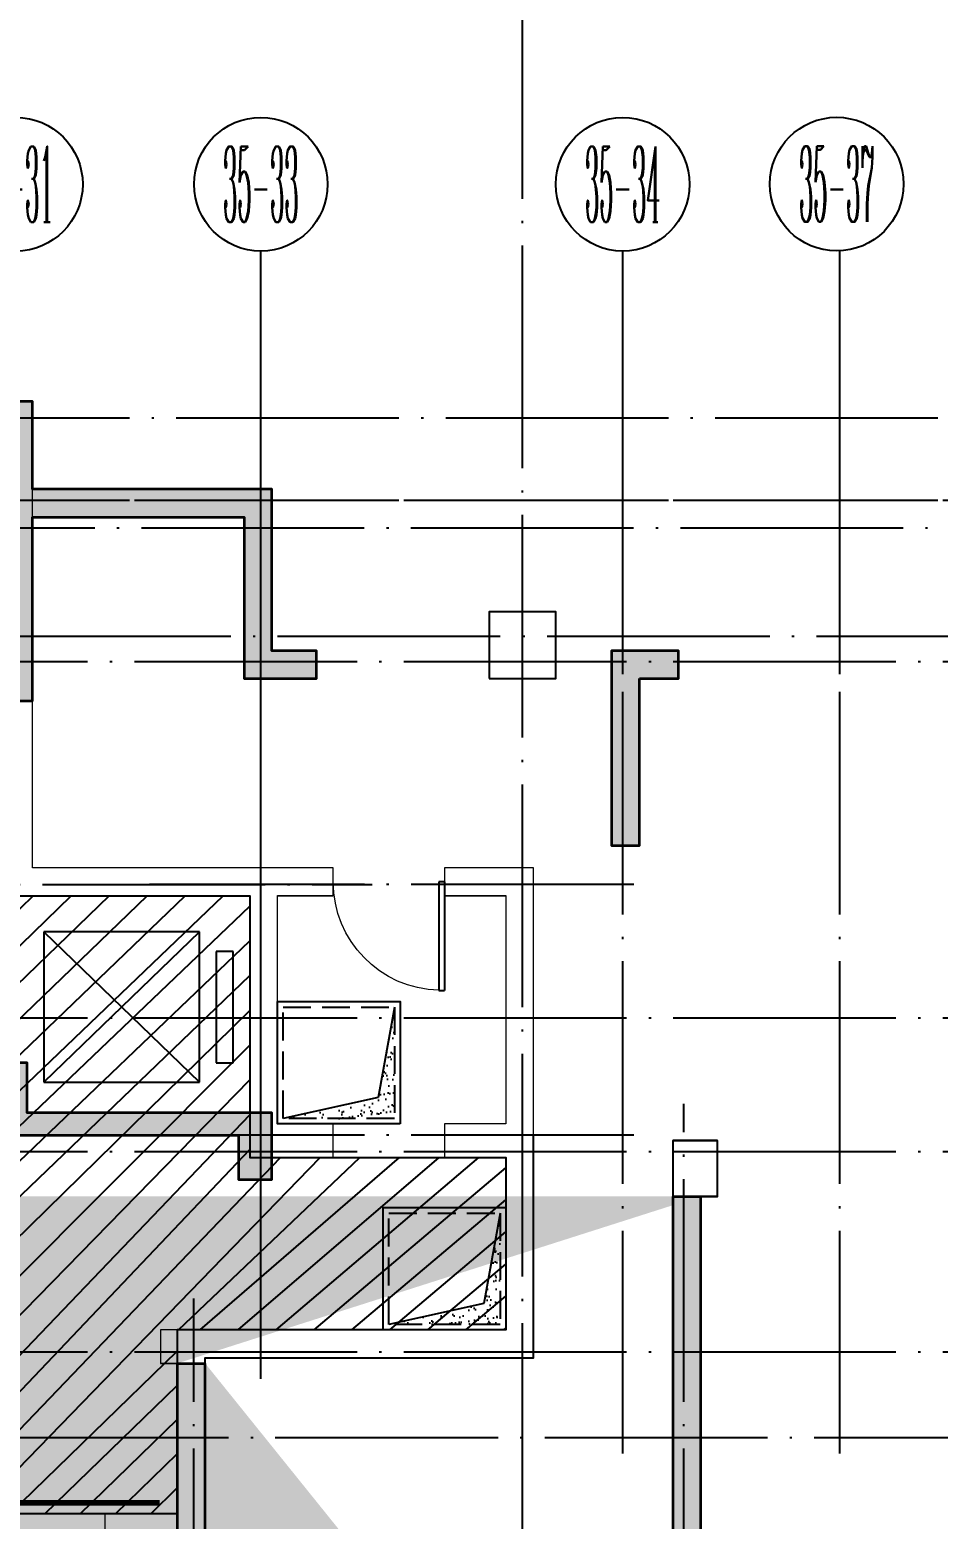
# Model space of a CAD drawing. Extents: x 115549 to 768939, y -502199 to 402497.
# Drawn here: x 327658 to 335817, y -369151 to -355775 of the extents above; entities that cross this region are included whole.
import ezdxf
from ezdxf.enums import TextEntityAlignment as Align

# ---------------------------------------------------------------- set-up
doc = ezdxf.new("R2010")
doc.units = 0
doc.header["$LTSCALE"] = 1000
doc.header["$MEASUREMENT"] = 0
doc.linetypes.add('DASH', pattern=[0.35, 0.25, -0.1])
doc.linetypes.add('DOTE', pattern=[2.4200000000000004, 2, -0.2, 0.02, -0.2])
for name, color, linetype in [('AXIS', 3, 'Continuous'), ('AXIS_TEXT', 7, 'Continuous'), ('COLUMN', 9, 'Continuous'), ('DOOR_FIRE', 144, 'Continuous'), ('DOTE', 16, 'DOTE'), ('STAIR', 50, 'Continuous'), ('人防集水坑', 6, 'Continuous')]:
    doc.layers.add(name, color=color, linetype=linetype)
for name, color, linetype, lineweight in [('renWALL', 8, 'Continuous', 9), ('主楼剪力墙', 212, 'Continuous', 5), ('砼墙', 3, 'Continuous', 35)]:
    doc.layers.add(name, color=color, linetype=linetype, lineweight=lineweight)
doc.styles.add('_TCH_AXIS', font='COMPLEX', dxfattribs={"bigfont": 'GBCBIG'})
doc.styles.add('COMPLEX', font='COMPLEX')

# ---------------------------------------------------------------- blocks, each defined once
blk = doc.blocks.new('qiangzh3333')
at = {"layer": 'COLUMN', "color": 8}
for points in [[(503136401.0310345, 3697142916.18678), (503137001.0310345, 3697142916.18678), (503137001.0310345, 3697143516.18678), (503136401.0310345, 3697143516.18678)], [(503138051.0310345, 3697138266.18678), (503138451.0310345, 3697138266.18678), (503138451.0310345, 3697138766.18678), (503138051.0310345, 3697138766.18678)]]:
    blk.add_lwpolyline(points, close=True, dxfattribs=at)
blk.add_lwpolyline([(503134901.045683, 3697132916.179456), (503133851.0310346, 3697132916.179456), (503133851.0310346, 3697135316.179456), (503133851.0310345, 3697136766.18678), (503133851.0310345, 3697136816.179456), (503136801.0389404, 3697136816.179456), (503136801.0353444, 3697138816.179147)], dxfattribs=at)
at = {"layer": 'renWALL', "color": 8}
for points in [[(503132251.0349793, 3697140966.178967), (503132251.0349793, 3697140966.178967), (503132051.0349793, 3697140966.178967), (503132051.0349793, 3697140966.178967), (503134251.0349793, 3697140966.178967), (503134251.0349793, 3697138616.178967), (503135001.0353444, 3697138616.178967), (503135001.0353444, 3697138916.178967), (503134501.0349793, 3697138916.178967), (503134501.0349793, 3697140966.178967), (503135001.0353444, 3697140966.178967), (503135001.0353444, 3697141216.178967), (503134351.0349793, 3697141216.178967), (503132301.0349793, 3697141216.178967), (503132301.0349793, 3697145406.178967), (503129351.0349793, 3697145406.178967), (503128751.038847, 3697145406.178967)], [(503136801.0353444, 3697138816.178967), (503136801.0353444, 3697141216.178967), (503136001.0353444, 3697141216.178967), (503136001.0353444, 3697140966.178967), (503136551.0353444, 3697140966.178967), (503136551.0353444, 3697138916.178967), (503136001.0353444, 3697138916.178967), (503136001.0353444, 3697138616.178967), (503136551.035704, 3697138616.178967), (503136551.0384909, 3697137066.179456), (503133851.0310345, 3697137066.179456)], [(503133851.0310345, 3697137066.18678), (503133451.0310345, 3697137066.18678), (503133451.0310345, 3697136766.18678), (503133601.0310346, 3697136766.18678), (503133601.0310346, 3697135416.179456), (503132951.0357096, 3697135416.179456), (503132951.0357096, 3697135116.179456), (503133601.0310346, 3697135116.179456), (503133601.0310346, 3697132666.179456), (503134901.045683, 3697132666.179456)]]:
    blk.add_lwpolyline(points, dxfattribs=at)
blk = doc.blocks.new('zhuloujlqtiangchong')
at = {"layer": '主楼剪力墙'}
h = blk.add_hatch(color=253, dxfattribs=at)
h.dxf.hatch_style = 1
h.paths.add_polyline_path([(724222.2208015919, 614270.9931564331), (724222.2208015919, 614420.9931564331), (726322.2208015919, 614420.9931564331), (726322.2208015919, 615070.9931564331), (726122.2208015919, 615070.9931564331), (726122.2208015919, 614620.9931564331), (723922.2208015919, 614620.9931564331), (723922.2208015919, 614270.9931564331), (723922.2208015919, 614020.9931564331), (724222.2208015919, 614020.9931564331)], flags=17)
h.paths.add_polyline_path([(731322.2208015919, 614270.9931564331), (731322.2208015919, 614620.9931564331), (729822.2208015919, 614620.9931564331), (729122.2208015919, 614620.9931564331), (729122.2208015919, 614920.9931564331), (728922.2208015919, 614920.9931564331), (728922.2208015919, 614420.9931564331), (729822.2208015919, 614420.9931564331), (731022.2208015919, 614420.9931564331), (731022.2208015919, 614270.9931564331), (731022.2208015919, 614020.9931564331), (731322.2208015919, 614020.9931564331)], flags=17)
h.paths.add_polyline_path([(739622.2208015919, 614170.9931564331), (739622.2208015919, 612620.9931564331), (738622.2208015919, 612620.9931564331), (738622.2208015919, 612370.9931564331), (739722.2208015919, 612370.9931564331), (740822.2208015919, 612370.9931564331), (740822.2208015919, 612620.9931564331), (739822.2208015919, 612620.9931564331), (739822.2208015919, 614170.9931564331), (740022.2208015919, 614170.9931564331), (740022.2208015919, 614370.9931564331), (739722.2208015919, 614370.9931564331), (739422.2208015919, 614370.9931564331), (739422.2208015919, 614170.9931564331)], flags=17)
h.paths.add_polyline_path([(738722.2208015919, 608270.9931564331), (738722.2208015919, 610020.9931564331), (738522.2208015919, 610020.9931564331), (738522.2208015919, 608520.9931564331), (738122.2208015919, 608520.9931564331), (738122.2208015919, 608270.9931564331)], flags=17)
h.paths.add_polyline_path([(720872.2208015919, 618770.9931564331), (720272.2208015919, 618770.9931564331), (720272.2208015919, 618520.9931564331), (720622.2208015919, 618520.9931564331), (720622.2208015919, 617020.9931564331), (720872.2208015919, 617020.9931564331)])
h.paths.add_polyline_path([(749622.2208015919, 614420.9931564331), (750522.2129890919, 614420.9931564331), (750522.2129890919, 614920.9931564331), (750322.2129890919, 614920.9931564331), (750322.2129890919, 614620.9931564331), (749622.2208015919, 614620.9931564331), (748122.2208015919, 614620.9931564331), (748122.2208015919, 614270.9931564331), (748122.2208015919, 614020.9931564331), (748422.2208015919, 614020.9931564331), (748422.2208015919, 614270.9931564331), (748422.2208015919, 614420.9931564331)], flags=17)
h.paths.add_polyline_path([(745072.2208015919, 618520.9931564331), (745622.2208015919, 618520.9931564331), (745622.2208015919, 618770.9931564331), (744972.2208015919, 618770.9931564331), (744472.2208015919, 618770.9931564331), (744472.2208015919, 618520.9931564331), (744822.2208015919, 618520.9931564331), (744822.2208015919, 617020.9931564331), (745072.2208015919, 617020.9931564331)])
h.paths.add_polyline_path([(740722.2208015919, 608270.9931564331), (741322.2208015919, 608270.9931564331), (741322.2208015919, 608520.9931564331), (740922.2208015919, 608520.9931564331), (740922.2208015919, 610020.9931564331), (740722.2208015919, 610020.9931564331)], flags=17)
h.paths.add_polyline_path([(752422.2129890919, 612470.9931564331), (752422.2129890919, 612670.9931564331), (751822.2129890919, 612670.9931564331), (751222.2129890919, 612670.9931564331), (751222.2129890919, 612470.9931564331), (751697.2129890919, 612470.9931564331), (751697.2129890919, 610820.9931564331), (751697.2129890919, 608270.9931564331), (751947.2129890919, 608270.9931564331), (751947.2129890919, 610820.9931564331), (751947.2129890919, 612470.9931564331)], flags=17)
h.paths.add_polyline_path([(755522.2129890919, 614270.9931564331), (755522.2129890919, 614620.9931564331), (753322.2129890919, 614620.9931564331), (753322.2129890919, 615070.9931564331), (753122.2129890919, 615070.9931564331), (753122.2129890919, 614420.9931564331), (755222.2129890919, 614420.9931564331), (755222.2129890919, 614270.9931564331), (755222.2129890919, 614020.9931564331), (755522.2129890919, 614020.9931564331)], flags=17)
h.paths.add_polyline_path([(758822.2129890919, 618520.9931564331), (759172.2129890919, 618520.9931564331), (759172.2129890919, 618770.9931564331), (758572.2129890919, 618770.9931564331), (758572.2129890919, 617020.9931564331), (758822.2129890919, 617020.9931564331)])
h.paths.add_polyline_path([(741072.2208015919, 618520.9931564331), (741072.2208015919, 618770.9931564331), (740622.2208015919, 618770.9931564331), (739722.2208015919, 618770.9931564331), (738822.2208015919, 618770.9931564331), (738822.2208015919, 618520.9931564331), (739597.2208015919, 618520.9931564331), (739597.2208015919, 616870.9931564331), (739847.2208015919, 616870.9931564331), (739847.2208015919, 618520.9931564331), (740622.2208015919, 618520.9931564331)])
h.paths.add_polyline_path([(748722.2208015919, 612370.9931564331), (748972.2208015919, 612370.9931564331), (748972.2208015919, 608270.9931564331), (748322.2208015919, 608270.9931564331), (748322.2208015919, 608520.9931564331), (748722.2208015919, 608520.9931564331)], flags=17)
h.paths.add_polyline_path([(724172.2208015919, 618520.9931564331), (724172.2208015919, 619971.0041861534), (726072.2208015919, 619970.9867229462), (726072.2208015919, 618320.9931564331), (726322.2208015919, 618320.9931564331), (726322.2208015919, 620120.9853439331), (726322.2208015919, 620760.9853439331), (728922.2208015919, 620760.9853439331), (728922.2208015919, 620120.9853439331), (728922.2208015919, 618320.9931564331), (729172.2208015919, 618320.9931564331), (729172.2208015919, 619970.9867229462), (729872.2214835882, 619970.9931564331), (731072.2208015919, 619970.9931564331), (731072.2208015919, 619870.9931564331), (731072.2208015919, 618520.9931564331), (731722.2208015919, 618520.9931564331), (734372.2208015919, 618520.9931564331), (734372.2208015919, 617020.9931564331), (734622.2208015919, 617020.9931564331), (734622.2208015919, 618520.9931564331), (734972.2208015919, 618520.9931564331), (734972.2208015919, 618770.9931564331), (731722.2208015919, 618770.9931564331), (731322.2208015919, 618770.9931564331), (731322.2208015919, 619870.9931564331), (731322.2208015919, 620220.9931564331), (729872.2203384042, 620220.9931564331), (729172.2208015919, 620220.9867229462), (729172.2208015919, 621010.9853439331), (726072.2208015919, 621010.9853439331), (726072.2208015919, 620220.9867229462), (723922.2208015919, 620221.0064840317), (723922.2208015919, 619870.9931564331), (723922.2208015919, 618770.9931564331), (723522.2208015919, 618770.9931564331), (723522.2208015919, 618520.9931564331)])
h.paths.add_polyline_path([(748372.2208015919, 618520.9931564331), (748372.2208015919, 619870.9931564331), (748372.2208015919, 619970.9931564331), (750272.2129890919, 619970.9931564331), (750272.2129890919, 618320.9931564331), (750522.2129890919, 618320.9931564331), (750522.2129890919, 620120.9931564331), (750522.2129890919, 620760.9931564331), (753122.2129890919, 620760.9931564331), (753122.2129890919, 620120.9931564331), (753122.2129890919, 618320.9931564331), (753372.2129890919, 618320.9931564331), (753372.2129890919, 619970.9931564331), (754072.2129890919, 619970.9931564331), (755272.2129890919, 619970.9931564331), (755272.2129890919, 619870.9931564331), (755272.2129890919, 618520.9931564331), (755922.2129890919, 618520.9931564331), (755922.2129890919, 618770.9931564331), (755522.2129890919, 618770.9931564331), (755522.2129890919, 619870.9931564331), (755522.2129890919, 620220.9931564331), (754072.2129890919, 620220.9931564331), (753372.2129890919, 620220.9931564331), (753372.2129890919, 621010.9931564331), (750272.2129890919, 621010.9931564331), (750272.2129890919, 620220.9931564331), (748122.2208015919, 620220.9931564331), (748122.2208015919, 619870.9931564331), (748122.2208015919, 618770.9931564331), (747722.2208015919, 618770.9931564331), (747722.2208015919, 618520.9931564331)])
h.paths.add_polyline_path([(766772.2129890919, 615300.9853439331), (766772.2129890919, 618770.9931564331), (763922.2129890919, 618770.9931564331), (763022.2129890919, 618770.9931564331), (763022.2129890919, 618520.9931564331), (763772.2129890919, 618520.9931564331), (763772.2129890919, 616870.9931564331), (763772.2129890919, 614270.9931564331), (763772.2129890919, 613570.9931564331), (763772.2129890919, 612970.9931564331), (763772.2129890919, 612620.9931564331), (762672.2129890919, 612620.9931564331), (762672.2129890919, 612570.9931564331), (762272.2129890919, 612570.9931564331), (762272.2129890919, 612370.9931564331), (762672.2129890919, 612370.9931564331), (762672.2129890919, 612170.9931564331), (762672.2129890919, 610020.9931564331), (762672.2129890919, 608520.9931564331), (762322.2129890919, 608520.9931564331), (762322.2129890919, 608270.9931564331), (762922.2129890919, 608270.9931564331), (762922.2129890919, 610020.9931564331), (762922.2129890919, 612170.9931564331), (762922.2129890919, 612370.9931564331), (764022.2129890919, 612370.9931564331), (764022.2129890919, 612970.9931564331), (764022.2129890919, 613470.9931564331), (764622.2286140919, 613470.9931564331), (764622.2286140919, 613720.9931564331), (764022.2129890919, 613720.9931564331), (764022.2129890919, 614270.9931564331), (764022.2129890919, 616870.9931564331), (764022.2129890919, 618520.9931564331), (765872.2286140919, 618520.9931564331), (766522.2129890919, 618520.9931564331), (766522.2129890919, 615300.9853439331), (766522.2129890919, 613720.9931564331), (765872.2286140919, 613720.9931564331), (765822.2286140919, 613720.9931564331), (765822.2286140919, 613470.9931564331), (765872.2286140919, 613470.9931564331), (766772.2129890919, 613470.9931564331)])
edge = h.paths.add_edge_path()
edge.add_line((758022.2129890919, 608270.9931564331), (758022.2129890919, 608520.9931564331))
edge.add_line((715422.2208015919, 618170.9931564331), (715422.2208015919, 616870.9931564331))
edge.add_line((715422.2208015919, 616870.9931564331), (715422.2208015919, 614270.9931564331))
edge.add_line((715422.2208015919, 614270.9931564331), (715422.2208015919, 613871.0209380689))
edge.add_line((715422.2208015919, 613871.0209383965), (714822.2485022082, 613871.1875973685))
edge.add_line((714822.2485021949, 613871.1875972748), (714822.179057753, 613621.1876069199))
edge.add_line((714822.1790577173, 613621.1876068115), (715422.220801543, 613621.0209285493))
edge.add_line((715422.2208015919, 613621.0209283829), (715422.2208015919, 612370.9931563921))
edge.add_line((715422.2208015919, 612370.9931564331), (716522.2208015919, 612370.9931564331))
edge.add_line((716522.2208015919, 612370.9931564331), (716522.2208015919, 612170.9931564331))
edge.add_line((716522.2208015919, 612170.9931564331), (716522.2208015919, 610020.9931564331))
edge.add_line((716522.2208015919, 610020.9931564331), (716522.2208015919, 608270.9931564331))
edge.add_line((716522.2208015919, 608270.9931564331), (717122.2208015919, 608270.9931564331))
edge.add_line((717122.2208015919, 608270.9931564331), (717122.2208015919, 608520.9931564331))
edge.add_line((717122.2208015919, 608520.9931564331), (716772.2208015919, 608520.9931564331))
edge.add_line((716772.2208015919, 608520.9931564331), (716772.2208015919, 610020.9931564331))
edge.add_line((716772.2208015919, 610020.9931564331), (716772.2208015919, 612170.9931564331))
edge.add_line((716772.2208015919, 612170.9931564331), (716772.2208015919, 612370.9931564331))
edge.add_line((716772.2208015919, 612370.9931564331), (717172.2208015919, 612370.9931564331))
edge.add_line((717172.2208015919, 612370.9931564331), (717172.2208015919, 612570.9931564331))
edge.add_line((717172.2208015919, 612570.9931564331), (716772.2208015919, 612570.9931564331))
edge.add_line((716772.2208015919, 612570.9931564331), (716772.2208015919, 612620.9931564331))
edge.add_line((716772.2208015919, 612620.9931564331), (715672.2208015919, 612620.9931564331))
edge.add_line((715672.2208015919, 612620.9931564331), (715672.2208015919, 613770.9931564331))
edge.add_line((715672.2208015919, 613770.9931564331), (715672.2208015919, 614270.9931564331))
edge.add_line((715672.2208015919, 614270.9931564331), (715672.2208015919, 616870.9931564331))
edge.add_line((715672.2208015919, 616870.9931564331), (715672.2208015919, 618170.9931564331))
edge.add_line((720072.2208015919, 613870.9931564331), (720072.2208015919, 612470.9931564331))
edge.add_line((720072.2208015919, 612470.9931564331), (720072.2208015919, 610020.9931564331))
edge.add_line((720072.2208015919, 610020.9931564331), (720072.2208015919, 608520.9931564331))
edge.add_line((720072.2208015919, 608520.9931564331), (719722.2208015919, 608520.9931564331))
edge.add_line((719722.2208015919, 608520.9931564331), (719722.2208015919, 608270.9931564331))
edge.add_line((719722.2208015919, 608270.9931564331), (720222.2208015919, 608270.9931564331))
edge.add_line((720222.2208015919, 608270.9931564331), (720522.2208015919, 608270.9931564331))
edge.add_line((720522.2208015919, 608270.9931564331), (720522.2208015919, 607470.9931564331))
edge.add_line((720522.2208015919, 607470.9931564331), (720722.2208015919, 607470.9931564331))
edge.add_line((720722.2208015919, 607470.9931564331), (720722.2208015919, 608520.9931564331))
edge.add_line((720722.2208015919, 608520.9931564331), (720322.2208015919, 608520.9931564331))
edge.add_line((720322.2208015919, 608520.9931564331), (720322.2208015919, 610020.9931564331))
edge.add_line((720322.2208015919, 610020.9931564331), (720322.2208015919, 612470.9931564331))
edge.add_line((720322.2208015919, 612470.9931564331), (720322.2208015919, 613870.9931564331))
edge.add_line((730472.2208015919, 612370.9931564331), (730472.2208015919, 608270.9931564331))
edge.add_line((730472.2208015919, 608270.9931564331), (731122.2208015919, 608270.9931564331))
edge.add_line((731122.2208015919, 608270.9931564331), (731122.2208015919, 608520.9931564331))
edge.add_line((731122.2208015919, 608520.9931564331), (730722.2208015919, 608520.9931564331))
edge.add_line((730722.2208015919, 608520.9931564331), (730722.2208015919, 612370.9931564331))
edge.add_line((724522.2208015919, 612370.9931564331), (724522.2208015919, 608520.9931564331))
edge.add_line((724522.2208015919, 608520.9931564331), (724122.2208015919, 608520.9931564331))
edge.add_line((724122.2208015919, 608520.9931564331), (724122.2208015919, 608270.9931564331))
edge.add_line((724122.2208015919, 608270.9931564331), (724772.2208015919, 608270.9931564331))
edge.add_line((724772.2208015919, 608270.9931564331), (724772.2208015919, 612370.9931564331))
edge.add_line((744272.2208015919, 613870.9931564331), (744272.2208015919, 612470.9931564331))
edge.add_line((744272.2208015919, 612470.9931564331), (744272.2208015919, 610020.9931564331))
edge.add_line((744272.2208015919, 610020.9931564331), (744272.2208015919, 608520.9931564331))
edge.add_line((744272.2208015919, 608520.9931564331), (743922.2208015919, 608520.9931564331))
edge.add_line((743922.2208015919, 608520.9931564331), (743922.2208015919, 608270.9931564331))
edge.add_line((743922.2208015919, 608270.9931564331), (744422.2208015919, 608270.9931564331))
edge.add_line((744422.2208015919, 608270.9931564331), (744722.2208015919, 608270.9931564331))
edge.add_line((744722.2208015919, 608270.9931564331), (744722.2208015919, 607470.9931564331))
edge.add_line((744722.2208015919, 607470.9931564331), (744922.2208015919, 607470.9931564331))
edge.add_line((744922.2208015919, 607470.9931564331), (744922.2208015919, 608520.9931564331))
edge.add_line((744922.2208015919, 608520.9931564331), (744522.2208015919, 608520.9931564331))
edge.add_line((744522.2208015919, 608520.9931564331), (744522.2208015919, 610020.9931564331))
edge.add_line((744522.2208015919, 610020.9931564331), (744522.2208015919, 612470.9931564331))
edge.add_line((744522.2208015919, 612470.9931564331), (744522.2208015919, 613870.9931564331))
edge.add_line((759122.2129890919, 613870.9931564331), (759122.2129890919, 612470.9931564331))
edge.add_line((759122.2129890919, 612470.9931564331), (759122.2129890919, 610020.9931564331))
edge.add_line((759122.2129890919, 610020.9931564331), (759122.2129890919, 608520.9931564331))
edge.add_line((759122.2129890919, 608520.9931564331), (758822.2129890919, 608520.9931564331))
edge.add_line((758822.2129890919, 608520.9931564331), (758022.2129890919, 608520.9931564331))
edge.add_line((758022.2129890919, 608270.9931564331), (758722.2129890919, 608270.9931564331))
edge.add_line((758722.2129890919, 608270.9931564331), (758722.2129890919, 607470.9931564331))
edge.add_line((758722.2129890919, 607470.9931564331), (758922.2129890919, 607470.9931564331))
edge.add_line((758922.2129890919, 607470.9931564331), (758922.2129890919, 608270.9931564331))
edge.add_line((758922.2129890919, 608270.9931564331), (759222.2129890919, 608270.9931564331))
edge.add_line((759222.2129890919, 608270.9931564331), (759722.2129890919, 608270.9931564331))
edge.add_line((759722.2129890919, 608270.9931564331), (759722.2129890919, 608520.9931564331))
edge.add_line((759722.2129890919, 608520.9931564331), (759372.2129890919, 608520.9931564331))
edge.add_line((759372.2129890919, 608520.9931564331), (759372.2129890919, 610020.9931564331))
edge.add_line((759372.2129890919, 610020.9931564331), (759372.2129890919, 612470.9931564331))
edge.add_line((759372.2129890919, 612470.9931564331), (759372.2129890919, 613870.9931564331))
edge.add_line((754672.2129890919, 612370.9931564331), (754672.2129890919, 608270.9931564331))
edge.add_line((754672.2129890919, 608270.9931564331), (755322.2129890919, 608270.9931564331))
edge.add_line((755322.2129890919, 608270.9931564331), (755322.2129890919, 608520.9931564331))
edge.add_line((755322.2129890919, 608520.9931564331), (754922.2129890919, 608520.9931564331))
edge.add_line((754922.2129890919, 608520.9931564331), (754922.2129890919, 612370.9931564331))
h.paths.add_polyline_path([(734922.2208015919, 611170.985833168), (735172.2208015919, 611170.9858326912), (735172.2208015919, 613870.9931564331), (734922.2208015919, 613870.9931564331)])
h.paths.add_polyline_path([(735172.2208015919, 609970.9858326912), (734922.2208015919, 609970.9858326912), (734922.2208015919, 608520.9931564331), (733722.2208015919, 608520.9931564331), (733722.2208015919, 608270.9931564331), (734522.2208015919, 608270.9931564331), (734522.2208015919, 607470.9931564331), (734722.2208015919, 607470.9931564331), (734722.2208015919, 608270.9931564331), (735522.2208015919, 608270.9931564331), (735522.2208015919, 608520.9931564331), (735172.2208015919, 608520.9931564331)])
h.paths.add_polyline_path([(727497.2208015919, 610445.9858322144), (727747.2208016515, 610445.9858322144), (727747.2208015919, 612470.9931564331), (728222.2208015919, 612470.9931564331), (728222.2208015919, 612670.9931564331), (727022.2208015919, 612670.9931564331), (727022.2208015919, 612470.9931564331), (727497.2208015919, 612470.9931564331)])
h.paths.add_polyline_path([(727747.2208015919, 609245.985833168), (727497.2208015919, 609245.9858326912), (727497.2208015919, 608270.9931564331), (727747.2208015919, 608270.9931564331)])
h = blk.add_hatch(color=253, dxfattribs=at)
h.dxf.hatch_style = 1
h.paths.add_polyline_path([(754672.2129890919, 612370.9931564331), (754922.2129890919, 612370.9931564331), (754922.2129890919, 608520.9931564331), (755322.2129890919, 608520.9931564331), (755322.2129890919, 608270.9931564331), (754672.2129890919, 608270.9931564331)])
h.paths.add_polyline_path([(759122.2129890323, 611170.9858322144), (759372.2129889727, 611170.9858322144), (759372.2129890919, 613870.9931564331), (759122.2129890919, 613870.9931564331)])
h.paths.add_polyline_path([(759372.2129890919, 609970.9858326912), (759122.2129890919, 609970.9858326912), (759122.2129890919, 608520.9931564331), (758022.2129890919, 608520.9931564331), (758022.2129890919, 608270.9931564331), (758722.2129890919, 608270.9931564331), (758722.2129890919, 607470.9931564331), (758922.2129890919, 607470.9931564331), (758922.2129890919, 608270.9931564331), (759722.2129890919, 608270.9931564331), (759722.2129890919, 608520.9931564331), (759372.2129890919, 608520.9931564331)])
blk = doc.blocks.new('asdfqwer')
at = {"ltscale": 10}
h = blk.add_hatch(dxfattribs=at)
h.set_pattern_fill('AR-SAND', color=6, scale=50, style=0)
h.set_pattern_definition([(37.50000000000001, (0, 0), (-4.000078239960125, 122.3533093323356), [0, -96.52, 0, -107.95, 0, -103.1875]), (7.499999999999999, (0, 0), (112.3808207845006, 179.2062751420885), [0, -52.07000000000001, 0, -86.995, 0, -33.3375]), (327.5, (-78.105, 0), (197.7480925603645, 0.3592961696364028), [0, -31.75, 0, -114.3, 0, -149.225]), (317.5, (-78.105, 0), (190.8891131180743, 55.73233081430404), [0, -15.875, 0, -74.92999999999999, 0, -85.725])])
h.paths.add_polyline_path([(477311.1162526845, 229083.757494817), (476311.1162526844, 229083.757494817), (476311.1162526844, 228083.7574948172), (476458.3371828603, 228897.4432301149)])
at = {"color": 6}
for p, q in [((476458.3371828604, 228897.4432301149), (477311.1162526845, 229083.757494817)), ((476311.1162526845, 228083.757494817), (476458.3371828604, 228897.4432301149))]:
    blk.add_line(p, q, dxfattribs=at)
blk.add_lwpolyline([(476261.1162526845, 229133.757494817), (477361.1162526845, 229133.757494817), (477361.1162526845, 228033.757494817), (476261.1162526845, 228033.757494817)], close=True, dxfattribs=at)
at = {"color": 6, "linetype": 'DASH'}
blk.add_lwpolyline([(476311.1162526845, 229083.757494817), (477311.1162526845, 229083.757494817), (477311.1162526845, 228083.757494817), (476311.1162526845, 228083.757494817)], close=True, dxfattribs=at)
blk = doc.blocks.new('$DorLib2D$00000001')
for p, q in [((0.45, 0.9750000000000001), (0.5000000000000002, 0.9750000000000001)), ((0.45, 0), (0.45, 0.9750000000000001)), ((0.5, 0), (0.5, 0.9750000000000001)), ((0.5, 0), (0.45, 0))]:
    blk.add_line(p, q)
at = {"lineweight": 13}
blk.add_arc((0.475, 0), 0.975, 91.4692835813538, 180, dxfattribs=at)
blk = doc.blocks.new('gangjinhunningtuqiang')
at = {"layer": '砼墙', "color": 8}
for p, q in [((759122.2129890919, 613870.9931564331), (759372.2129890919, 613870.9931564331)), ((754672.2129890919, 612370.9931564331), (754922.2129890919, 612370.9931564331))]:
    blk.add_line(p, q, dxfattribs=at)
for points in [[(753122.2129890919, 618320.9931564331), (753372.2129890919, 618320.9931564331), (753372.2129890919, 619970.9931564331), (754072.2129890919, 619970.9931564331), (755272.2129890919, 619970.9931564331), (755272.2129890919, 619870.9931564331), (755272.2129890919, 618520.9931564331), (755922.2129890919, 618520.9931564331), (755922.2129890919, 618770.9931564331), (755522.2129890919, 618770.9931564331), (755522.2129890919, 619870.9931564331), (755522.2129890919, 620220.9931564331), (754072.2129890919, 620220.9931564331), (753372.2129890919, 620220.9931564331), (753372.2129890919, 621010.9931564331), (750272.2129890919, 621010.9931564331)], [(758022.2129890919, 608270.9931564331), (758722.2129890919, 608270.9931564331), (758722.2129890919, 607470.9931564331), (758922.2129890919, 607470.9931564331), (758922.2129890919, 608270.9931564331), (759222.2129890919, 608270.9931564331), (759722.2129890919, 608270.9931564331), (759722.2129890919, 608520.9931564331), (759372.2129890919, 608520.9931564331), (759372.2129890919, 610020.9931564331), (759372.2129890919, 612470.9931564331), (759372.2129890919, 613870.9931564331)], [(759122.2129890919, 613870.9931564331), (759122.2129890919, 612470.9931564331), (759122.2129890919, 610020.9931564331), (759122.2129890919, 608520.9931564331), (758822.2129890919, 608520.9931564331), (758022.2129890919, 608520.9931564331)], [(754672.2129890919, 612370.9931564331), (754672.2129890919, 608270.9931564331), (755322.2129890919, 608270.9931564331), (755322.2129890919, 608520.9931564331), (754922.2129890919, 608520.9931564331), (754922.2129890919, 612370.9931564331)]]:
    blk.add_lwpolyline(points, dxfattribs=at)
for points in [[(758822.2129890919, 618520.9931564331), (759172.2129890919, 618520.9931564331), (759172.2129890919, 618770.9931564331), (758572.2129890919, 618770.9931564331), (758572.2129890919, 617020.9931564331), (758822.2129890919, 617020.9931564331)], [(755522.2129890919, 614270.9931564331), (755522.2129890919, 614620.9931564331), (753322.2129890919, 614620.9931564331), (753322.2129890919, 615070.9931564331), (753122.2129890919, 615070.9931564331), (753122.2129890919, 614420.9931564331), (755222.2129890919, 614420.9931564331), (755222.2129890919, 614270.9931564331), (755222.2129890919, 614020.9931564331), (755522.2129890919, 614020.9931564331)]]:
    blk.add_lwpolyline(points, close=True, dxfattribs=at)
blk = doc.blocks.new('saaaa')
at = {"layer": 'COLUMN', "color": 8}
for p, q in [((504804689.8369668, 3696204313.324012), (504804089.8369668, 3696204313.324012)), ((504804089.8369668, 3696204313.324012), (504804089.8369668, 3696203713.324012)), ((504804689.8369668, 3696203713.324012), (504804689.8369668, 3696204313.324012)), ((504804089.8369668, 3696203713.324012), (504804689.8369668, 3696203713.324012)), ((504806139.8369668, 3696199563.324012), (504805739.8369668, 3696199563.324012)), ((504805739.8369668, 3696199563.324012), (504805739.8369668, 3696199063.324012)), ((504806139.8369668, 3696199063.324012), (504806139.8369668, 3696199563.324012)), ((504805739.8369668, 3696199063.324012), (504806139.8369668, 3696199063.324012))]:
    blk.add_line(p, q, dxfattribs=at)
at = {"layer": 'renWALL', "color": 8}
for p, q in [((504799989.8409116, 3696206203.316199), (504797039.8409116, 3696206203.316199)), ((504799989.8409116, 3696202013.316199), (504799989.8409116, 3696206203.316199)), ((504802039.8409116, 3696202013.316199), (504799989.8409116, 3696202013.316199)), ((504802689.8412767, 3696202013.316199), (504802039.8409116, 3696202013.316199)), ((504802689.8412767, 3696201763.316199), (504802689.8412767, 3696202013.316199)), ((504804489.8412767, 3696202013.316199), (504803689.8412767, 3696202013.316199)), ((504803689.8412767, 3696202013.316199), (504803689.8412767, 3696201763.316199)), ((504804489.8412767, 3696199613.316199), (504804489.8412767, 3696202013.316199)), ((504799739.8409116, 3696201763.316199), (504801939.8409116, 3696201763.316199)), ((504801939.8409116, 3696201763.316199), (504801939.8409116, 3696199413.316199)), ((504802189.8409116, 3696199713.316199), (504802189.8409116, 3696201763.316199)), ((504802189.8409116, 3696201763.316199), (504802689.8412767, 3696201763.316199)), ((504803689.8412767, 3696201763.316199), (504804239.8412767, 3696201763.316199)), ((504804239.8412767, 3696201763.316199), (504804239.8412767, 3696199713.316199)), ((504802689.8412767, 3696199713.316199), (504802189.8409116, 3696199713.316199)), ((504802689.8412767, 3696199413.316199), (504802689.8412767, 3696199713.316199)), ((504804239.8412767, 3696199713.316199), (504803689.8412767, 3696199713.316199)), ((504803689.8412767, 3696199713.316199), (504803689.8412767, 3696199413.316199)), ((504804489.8448727, 3696197613.316688), (504804489.8412767, 3696199613.316379)), ((504801939.8409116, 3696199413.316199), (504802689.8412767, 3696199413.316199)), ((504803689.8412767, 3696199413.316199), (504804239.8416363, 3696199413.316199)), ((504804239.8416363, 3696199413.316199), (504804239.8444232, 3696197863.316688)), ((504801539.8369668, 3696197863.324012), (504801139.8369668, 3696197863.324012)), ((504801139.8369668, 3696197863.324012), (504801139.8369668, 3696197563.324012)), ((504804239.8444232, 3696197863.316688), (504801539.8369668, 3696197863.316688)), ((504801139.8369668, 3696197563.324012), (504801289.8369669, 3696197563.324012)), ((504801289.8369669, 3696197563.324012), (504801289.8369669, 3696196213.316688)), ((504801539.8369668, 3696197563.324012), (504801539.8369668, 3696197613.316688)), ((504801539.8369668, 3696197613.316688), (504804489.8448727, 3696197613.316688)), ((504801539.8369669, 3696196113.316688), (504801539.8369668, 3696197563.324012)), ((504801289.8369669, 3696196213.316688), (504800639.8416418, 3696196213.316688)), ((504800639.8416418, 3696196213.316688), (504800639.8416418, 3696195913.316688))]:
    blk.add_line(p, q, dxfattribs=at)
blk = doc.blocks.new('_AXISO')
blk.add_circle((0, 0), 0.5)
at = {"layer": 'AXIS_TEXT', "style": 'COMPLEX', "width": 1.041666666666667}
blk.add_attdef('A', text='', height=0.56, dxfattribs=at).set_placement((-0.25, -0.28), (0.25, -0.28), align=Align.FIT)
blk = doc.blocks.new('35-6')
at = {"layer": 'AXIS'}
for p, q in [((2539937.36093346, -924697.6625975278), (2539937.36093346, -920897.6625975278)), ((2543187.360935071, -924697.662597528), (2543187.360935071, -920897.662597528)), ((2545137.36093346, -924697.6625975281), (2545137.36093346, -920897.6625975281))]:
    blk.add_line(p, q, dxfattribs=at)
ref = blk.add_blockref('_AXISO', (2537737.360933461, -920297.6625975256), dxfattribs=dict(at, xscale=1200, yscale=1200, zscale=1200))
ref.add_attrib('A', '35-31', dxfattribs={"layer": 'AXIS_TEXT', "height": 678.8225099390856, "style": '_TCH_AXIS', "width": 0.2258064516128251}).set_placement((2537397.949678492, -920637.0738524953), (2538076.772188431, -920637.0738524953), align=Align.FIT)
ref = blk.add_blockref('_AXISO', (2539937.360933459, -920297.6625975278), dxfattribs=dict(at, xscale=1200, yscale=1200, zscale=1200))
ref.add_attrib('A', '35-33', dxfattribs={"layer": 'AXIS_TEXT', "height": 678.8225099390856, "style": '_TCH_AXIS', "width": 0.2142857142856402}).set_placement((2539597.94967849, -920637.0738524975), (2540276.772188429, -920637.0738524975), align=Align.FIT)
ref = blk.add_blockref('_AXISO', (2543187.360935071, -920297.662597528), dxfattribs=dict(at, xscale=1200, yscale=1200, zscale=1200))
ref.add_attrib('A', '35-34', dxfattribs={"layer": 'AXIS_TEXT', "height": 678.8225099390856, "style": '_TCH_AXIS', "width": 0.2099999999999274}).set_placement((2542847.949680102, -920637.0738524979), (2543526.772190041, -920637.0738524979), align=Align.FIT)
ref = blk.add_blockref('_AXISO', (2545109.688836159, -920296.7042683231), dxfattribs=dict(at, xscale=1200, yscale=1200, zscale=1200))
ref.add_attrib('A', '35-37', dxfattribs={"layer": 'AXIS_TEXT', "height": 678.8225099390856, "style": '_TCH_AXIS', "width": 0.2142857142856402}).set_placement((2544770.27758119, -920636.1155232926), (2545449.100091129, -920636.1155232926), align=Align.FIT)
blk = doc.blocks.new('35-20')
at = {"layer": 'DOTE', "color": 8}
for p, q in [((829442.2634844678, 677718.5103362708), (829442.2634844674, 685670.232632811)), ((832692.2634860789, 675523.9564467714), (832692.2634860789, 685670.2326328111)), ((834642.2634844678, 675523.9564467714), (834642.2634844678, 685670.2326328112)), ((839986.7955054375, 684082.3701973736), (788683.2032919042, 684082.3701973736)), ((840050.7634844668, 683832.3701974243), (788683.2032919042, 683832.3701974252)), ((839986.795505438, 682632.3701973744), (788683.2032919042, 682632.3701973754)), ((839986.795505438, 679432.3680636266), (788683.2032919042, 679432.3680636255)), ((833242.2634844678, 671148.180343571), (833242.2634844678, 678664.2135253767)), ((839986.795505438, 678232.3680636266), (788683.2032919042, 678232.3680636255)), ((828842.2634844678, 671148.1803435709), (828842.2634844678, 676914.156285279)), ((839986.795505438, 676432.370197375), (788683.2032919042, 676432.370197375))]:
    blk.add_line(p, q, dxfattribs=at)

msp = doc.modelspace()

# ---------------------------------------------------------------- hatches: boundary and pattern name
h = msp.add_hatch()
h.set_pattern_fill('ANSI31', color=256, scale=150, style=0)
h.set_pattern_definition([(45, (-502804617.7348283, -3697004517.997187), (-168.3798022700466, 168.3798022700466), [])])
h.paths.add_polyline_path([(319383.3008812557, -362551.818219469), (322283.3040187845, -362551.818219469), (322283.3040187845, -361601.818219469), (322683.3040188442, -361601.818219469), (322683.3040187845, -360151.8181970577), (324833.300151218, -360151.8181970577), (324833.300151218, -359361.818219469), (327433.2962062249, -359361.818219469), (327433.2962060461, -363551.818219469), (329633.3001509795, -363551.818219469), (329633.3001509199, -365901.818219469), (331933.3008757124, -365901.818219469), (331933.3036626468, -367451.8177311878), (329001.1795310269, -367451.8108036976), (328983.296915103, -367451.8107612591), (328983.2962062845, -369101.8177311878), (326258.2962062845, -369101.8177311878), (326258.2962062845, -367451.810406969), (322733.300881196, -367451.8177311878), (322733.300881196, -365701.810406969), (319383.3008812557, -365701.8177311878)])

# ---------------------------------------------------------------- linework, layer by layer
msp.add_lwpolyline([(319383.3008812557, -362551.818219469), (322283.3040187845, -362551.818219469), (322283.3040187845, -361601.818219469), (322683.3040188442, -361601.818219469), (322683.3040187845, -360151.8181970577), (324833.300151218, -360151.8181970577), (324833.300151218, -359361.818219469), (327433.2962062249, -359361.818219469), (327433.2962060461, -363551.818219469), (329633.3001509795, -363551.818219469), (329633.3001509199, -365901.818219469), (331933.3008757124, -365901.818219469), (331933.3036626468, -367451.8177311878), (329001.1795310269, -367451.8108036976), (328983.296915103, -367451.8107612591), (328983.296915103, -367451.8107612591), (328983.2962062845, -369101.8177311878), (326258.2962062845, -369101.8177311878), (326258.2962062845, -367451.810406969), (322733.300881196, -367451.8177311878), (322733.300881196, -365701.810406969), (319383.3008812557, -365701.8177311878)], close=True)
at = {"linetype": 'DASH', "const_width": 50}
msp.add_lwpolyline([(328826.092214931, -369005.2905548076), (326394.2438243518, -369005.282167242)], dxfattribs=at)
at = {"layer": 'DOTE', "color": 1}
for p, q in [((332083.3005161176, -403271.818219469), (332083.3005161176, -308471.8283446293)), ((329733.3001509795, -367890.2715599994), (329733.3001509795, -358836.2762101154)), ((338233.3005161176, -359261.817730711), (289833.3005161176, -359261.817730711)), ((338233.3005161176, -360001.817730711), (289833.3005161176, -360001.817730711)), ((281483.3005161176, -361221.818219469), (382683.3005161176, -361221.818219469)), ((322933.3001510391, -363451.818219469), (330733.3001509795, -363451.818219469)), ((382683.3005161176, -368421.818219469), (225783.3005161176, -368421.818219469))]:
    msp.add_line(p, q, dxfattribs=at)
at = {"layer": 'DOTE'}
for p, q in [((333083.300516058, -363451.818219469), (328733.3001509795, -363451.818219469)), ((333083.3005161176, -365701.818219469), (328733.3001509199, -365701.818219469))]:
    msp.add_line(p, q, dxfattribs=at)
at = {"layer": 'STAIR'}
for p, q in [((329183.3012426386, -363876.8155973415), (327783.3012426386, -363876.8155973415)), ((327783.3012426386, -363876.8155973415), (327783.3012426386, -365226.8155973415)), ((329183.3012426386, -363876.8155973415), (327783.3012426386, -365226.8155973415)), ((327783.3012426386, -363876.8155973415), (329183.3012426386, -365226.8155973415)), ((329183.3012426386, -363876.8155973415), (327783.3012426386, -363876.8155973415)), ((327783.3012426386, -363876.8155973415), (327783.3012426386, -365226.8155973415)), ((329183.3012426386, -363876.8155973415), (327783.3012426386, -365226.8155973415)), ((327783.3012426386, -363876.8155973415), (329183.3012426386, -365226.8155973415)), ((329183.3012426386, -365226.8155973415), (329183.3012426386, -363876.8155973415)), ((329183.3012426386, -365226.8155973415), (329183.3012426386, -363876.8155973415)), ((329483.3012426386, -364051.8155973415), (329333.3012426386, -364051.8155973415)), ((329333.3012426386, -364051.8155973415), (329333.3012426386, -365051.8155973415)), ((329483.3012426386, -364051.8155973415), (329333.3012426386, -364051.8155973415)), ((329333.3012426386, -364051.8155973415), (329333.3012426386, -365051.8155973415)), ((329483.3012426386, -365051.8155973415), (329483.3012426386, -364051.8155973415)), ((329483.3012426386, -365051.8155973415), (329483.3012426386, -364051.8155973415)), ((329333.3012426386, -365051.8155973415), (329483.3012426386, -365051.8155973415)), ((329333.3012426386, -365051.8155973415), (329483.3012426386, -365051.8155973415)), ((327783.3012426386, -365226.8155973415), (329183.3012426386, -365226.8155973415)), ((327783.3012426386, -365226.8155973415), (329183.3012426386, -365226.8155973415))]:
    msp.add_line(p, q, dxfattribs=at)

# ---------------------------------------------------------------- block references
for name, p in [('saaaa', (-504472306.5407606, -3696565314.398091)), ('35-6', (-2210204.06041367, 563135.8448669453)), ('35-20', (-499709.4183769336, -1044084.538242624))]:
    msp.add_blockref(name, p)
at = {"layer": 'DOOR_FIRE', "color": 134, "linetype": 'ByBlock', "xscale": 1000, "yscale": -1000, "zscale": 1000}
msp.add_blockref('$DorLib2D$00000001', (330883.3005161176, -363426.818219469), dxfattribs=at)
at = {"layer": 'renWALL', "color": 8}
msp.add_blockref('qiangzh3333', (-502804617.7348283, -3697504517.997187), dxfattribs=at)
at = {"layer": '人防集水坑', "linetype": 'Continuous', "rotation": 180}
for p in [(807244.4164036403, -136468.0607245426), (808194.4167687783, -138318.0602362613)]:
    msp.add_blockref('asdfqwer', p, dxfattribs=at)
at = {"layer": '砼墙', "color": 3}
msp.add_blockref('zhuloujlqtiangchong', (-425688.9167828073, -980122.8035634022), dxfattribs=at)
at = {"layer": '砼墙'}
msp.add_blockref('gangjinhunningtuqiang', (-425688.9167828073, -980122.8035634022), dxfattribs=at)

doc.saveas('drawing.dxf')
